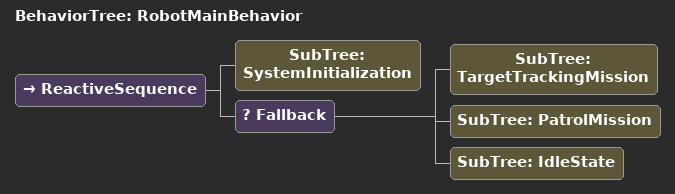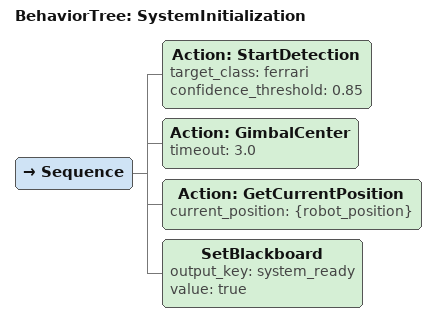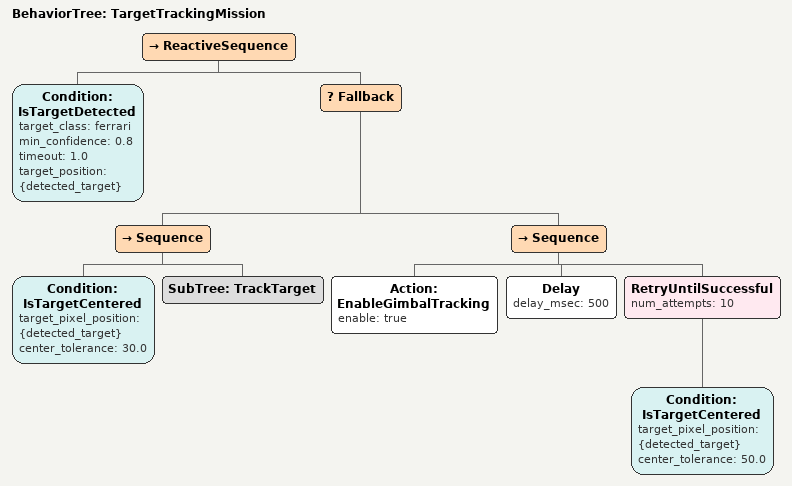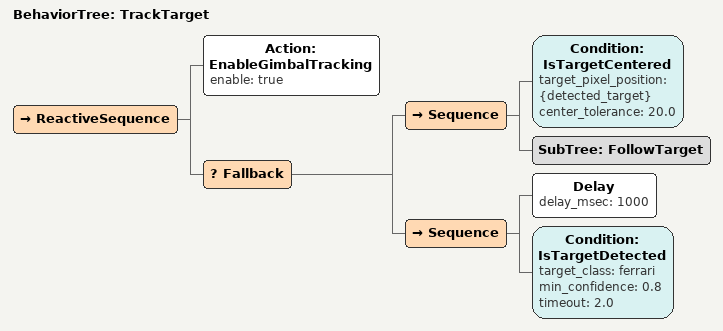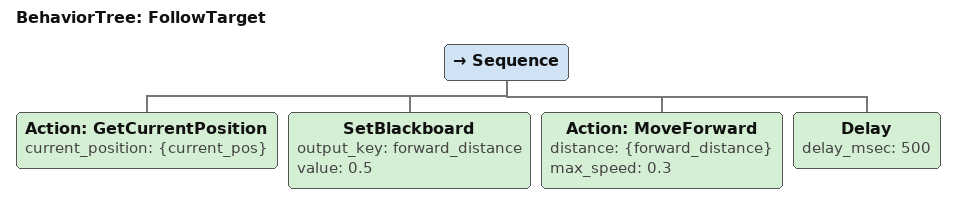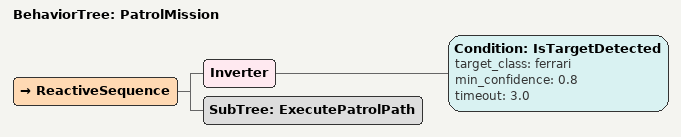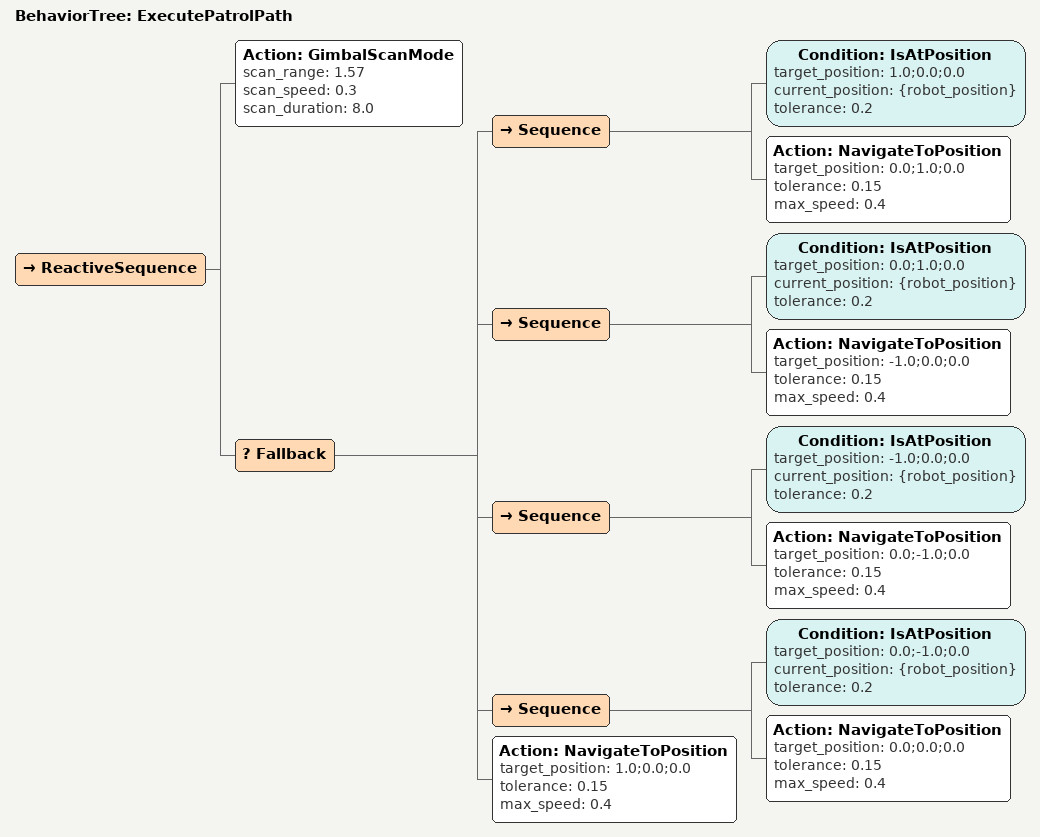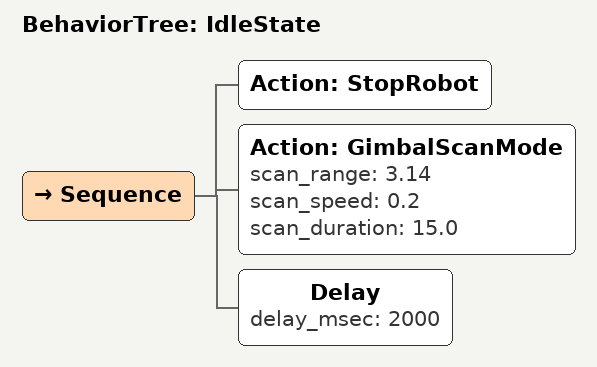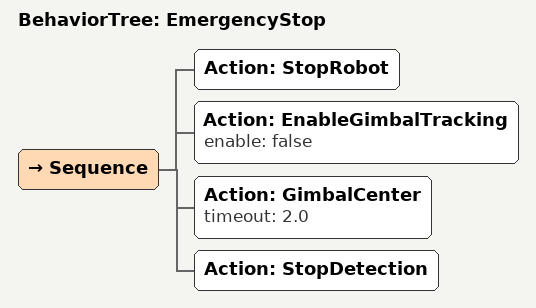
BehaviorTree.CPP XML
<?xml version="1.0" encoding="UTF-8"?>
<root main_tree_to_execute="RobotMainBehavior">

    <!-- 主行为树：机器人综合任务执行 -->
    <BehaviorTree ID="RobotMainBehavior">
        <ReactiveSequence>
            <!-- 1. 系统初始化 -->
            <SubTree ID="SystemInitialization"/>

            <!-- 2. 主任务循环 -->
            <Fallback>
                <!-- 2.1 目标追踪任务（优先级最高） -->
                <SubTree ID="TargetTrackingMission"/>

                <!-- 2.2 巡逻任务 -->
                <SubTree ID="PatrolMission"/>

                <!-- 2.3 空闲状态 -->
                <SubTree ID="IdleState"/>
            </Fallback>
        </ReactiveSequence>
    </BehaviorTree>

    <!-- 系统初始化子树 -->
    <BehaviorTree ID="SystemInitialization">
        <Sequence>
            <Action ID="StartDetection" target_class="ferrari" confidence_threshold="0.85"/>
            <Action ID="GimbalCenter" timeout="3.0"/>
            <Action ID="GetCurrentPosition" current_position="{robot_position}"/>
            <SetBlackboard output_key="system_ready" value="true"/>
        </Sequence>
    </BehaviorTree>

    <!-- 目标追踪任务子树 -->
    <BehaviorTree ID="TargetTrackingMission">
        <ReactiveSequence>
            <!-- 检查是否检测到目标 -->
            <Condition ID="IsTargetDetected"
                      target_class="ferrari"
                      min_confidence="0.8"
                      timeout="1.0"
                      target_position="{detected_target}"/>

            <!-- 目标追踪流程 -->
            <Fallback>
                <!-- 情况1：目标已居中，执行追踪 -->
                <Sequence>
                    <Condition ID="IsTargetCentered"
                              target_pixel_position="{detected_target}"
                              center_tolerance="30.0"/>
                    <SubTree ID="TrackTarget"/>
                </Sequence>

                <!-- 情况2：目标未居中，调整云台 -->
                <Sequence>
                    <Action ID="EnableGimbalTracking" enable="true"/>
                    <Delay delay_msec="500"/>
                    <!-- 等待云台调整完成 -->
                    <RetryUntilSuccessful num_attempts="10">
                        <Condition ID="IsTargetCentered"
                                  target_pixel_position="{detected_target}"
                                  center_tolerance="50.0"/>
                    </RetryUntilSuccessful>
                </Sequence>
            </Fallback>
        </ReactiveSequence>
    </BehaviorTree>

    <!-- 目标追踪子树 -->
    <BehaviorTree ID="TrackTarget">
        <ReactiveSequence>
            <!-- 保持云台追踪 -->
            <Action ID="EnableGimbalTracking" enable="true"/>

            <!-- 跟随策略 -->
            <Fallback>
                <!-- 策略1：目标在视野中心，机器人前进 -->
                <Sequence>
                    <Condition ID="IsTargetCentered"
                              target_pixel_position="{detected_target}"
                              center_tolerance="20.0"/>
                    <SubTree ID="FollowTarget"/>
                </Sequence>

                <!-- 策略2：目标偏离中心，等待云台调整 -->
                <Sequence>
                    <Delay delay_msec="1000"/>
                    <Condition ID="IsTargetDetected"
                              target_class="ferrari"
                              min_confidence="0.8"
                              timeout="2.0"/>
                </Sequence>
            </Fallback>
        </ReactiveSequence>
    </BehaviorTree>

    <!-- 跟随目标子树 -->
    <BehaviorTree ID="FollowTarget">
        <Sequence>
            <!-- 获取当前位置 -->
            <Action ID="GetCurrentPosition" current_position="{current_pos}"/>

            <!-- 计算前进距离（可以根据目标大小调整） -->
            <SetBlackboard output_key="forward_distance" value="0.5"/>

            <!-- 前进一小段距离 -->
            <Action ID="MoveForward"
                   distance="{forward_distance}"
                   max_speed="0.3"/>

            <!-- 短暂停顿，让系统稳定 -->
            <Delay delay_msec="500"/>
        </Sequence>
    </BehaviorTree>

    <!-- 巡逻任务子树 -->
    <BehaviorTree ID="PatrolMission">
        <ReactiveSequence>
            <!-- 检查是否未检测到目标（空闲状态才执行巡逻） -->
            <Inverter>
                <Condition ID="IsTargetDetected"
                          target_class="ferrari"
                          min_confidence="0.8"
                          timeout="3.0"/>
            </Inverter>

            <!-- 巡逻路径执行 -->
            <SubTree ID="ExecutePatrolPath"/>
        </ReactiveSequence>
    </BehaviorTree>

    <!-- 执行巡逻路径子树 -->
    <BehaviorTree ID="ExecutePatrolPath">
        <ReactiveSequence>
            <!-- 启用云台扫描模式 -->
            <Action ID="GimbalScanMode"
                   scan_range="1.57"
                   scan_speed="0.3"
                   scan_duration="8.0"/>

            <!-- 巡逻路径点 -->
            <Fallback>
                <!-- 巡逻点1 -->
                <Sequence>
                    <Condition ID="IsAtPosition"
                              target_position="1.0;0.0;0.0"
                              current_position="{robot_position}"
                              tolerance="0.2"/>
                    <Action ID="NavigateToPosition"
                           target_position="0.0;1.0;0.0"
                           tolerance="0.15"
                           max_speed="0.4"/>
                </Sequence>

                <!-- 巡逻点2 -->
                <Sequence>
                    <Condition ID="IsAtPosition"
                              target_position="0.0;1.0;0.0"
                              current_position="{robot_position}"
                              tolerance="0.2"/>
                    <Action ID="NavigateToPosition"
                           target_position="-1.0;0.0;0.0"
                           tolerance="0.15"
                           max_speed="0.4"/>
                </Sequence>

                <!-- 巡逻点3 -->
                <Sequence>
                    <Condition ID="IsAtPosition"
                              target_position="-1.0;0.0;0.0"
                              current_position="{robot_position}"
                              tolerance="0.2"/>
                    <Action ID="NavigateToPosition"
                           target_position="0.0;-1.0;0.0"
                           tolerance="0.15"
                           max_speed="0.4"/>
                </Sequence>

                <!-- 巡逻点4（回到起点） -->
                <Sequence>
                    <Condition ID="IsAtPosition"
                              target_position="0.0;-1.0;0.0"
                              current_position="{robot_position}"
                              tolerance="0.2"/>
                    <Action ID="NavigateToPosition"
                           target_position="0.0;0.0;0.0"
                           tolerance="0.15"
                           max_speed="0.4"/>
                </Sequence>

                <!-- 默认：前往第一个巡逻点 -->
                <Action ID="NavigateToPosition"
                       target_position="1.0;0.0;0.0"
                       tolerance="0.15"
                       max_speed="0.4"/>
            </Fallback>
        </ReactiveSequence>
    </BehaviorTree>

    <!-- 空闲状态子树 -->
    <BehaviorTree ID="IdleState">
        <Sequence>
            <!-- 停止机器人 -->
            <Action ID="StopRobot"/>

            <!-- 云台扫描模式 -->
            <Action ID="GimbalScanMode"
                   scan_range="3.14"
                   scan_speed="0.2"
                   scan_duration="15.0"/>

            <!-- 等待一段时间 -->
            <Delay delay_msec="2000"/>
        </Sequence>
    </BehaviorTree>

    <!-- 紧急停止子树 -->
    <BehaviorTree ID="EmergencyStop">
        <Sequence>
            <Action ID="StopRobot"/>
            <Action ID="EnableGimbalTracking" enable="false"/>
            <Action ID="GimbalCenter" timeout="2.0"/>
            <Action ID="StopDetection"/>
        </Sequence>
    </BehaviorTree>

</root>
